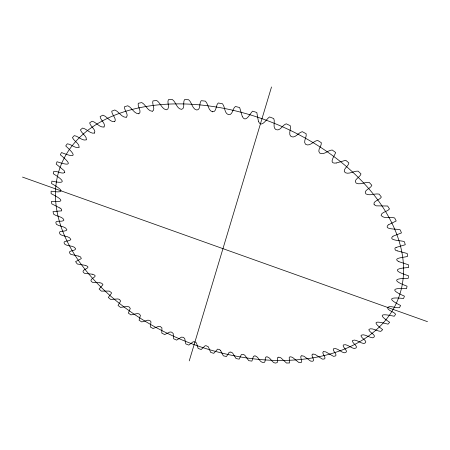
<?xml version="1.0" encoding="UTF-8"?>
<svg xmlns="http://www.w3.org/2000/svg" width="450" height="450" viewBox="0 0 450 450"><rect width="100%" height="100%" fill="white"/><g stroke="black" fill="none" stroke-linecap="round" stroke-linejoin="round"><path stroke-width="0.67" d="M398.987 261.703L408.499 264.803L408.611 267.542C392.423 268.549 394.892 271.418 408.442 275.732L408.223 278.364C393.024 278.359 392.991 280.868 407.064 286.2L406.53 288.709C392.091 287.758 390.392 290.104 404.426 296.139L403.588 298.507C389.745 296.983 386.893 298.598 400.596 305.494L399.476 307.71C395.781 308.334 390.218 305.224 387.478 307.384M189.248 360.883L271.519 86.962M64.789 172.316L64.198 170.662L56.143 164.064L57.049 161.736C71.499 166.646 71.477 163.89 60.294 154.783L61.515 152.556C74.976 157.911 77.276 156.544 65.717 145.935L67.258 143.826C71.201 143.933 75.313 148.933 79.065 147.234M64.749 172.429C62.82 174.611 57.116 170.876 53.848 171.281L53.246 173.689C63.332 179.994 67.506 184.556 51.879 181.114L51.581 183.583C61.228 188.955 66.887 193.703 51.114 191.154L51.109 193.663C60.041 198.141 67.438 202.843 51.514 201.33L51.789 203.856L59.901 208.007M387.517 307.305C387.073 310.59 393.902 311.518 395.646 314.218L394.256 316.271C382.753 313.779 376.352 313.566 389.649 322.279L388.018 324.163C377.522 321.356 369.99 320.169 382.691 329.647L380.829 331.358C377.094 331.374 371.723 327.195 368.893 329.4C368.331 332.269 378.253 335.543 372.78 337.832C369.022 337.657 364.281 333.354 361.08 335.256C360.096 338.034 369.72 341.64 363.943 343.569C360.259 343.181 355.646 338.704 352.502 340.464C351.298 343.041 360.456 347.237 354.403 348.57C350.719 347.996 346.776 343.468 343.294 344.947C341.865 347.265 350.342 352.097 344.233 352.822C340.582 352.086 337.072 347.355 333.411 348.795C332.004 350.921 339.801 356.209 333.506 356.332L325.761 351.872L323.741 351.647M79.127 147.167C79.588 143.528 73.755 141.041 72.422 137.604L74.278 135.63C78.345 136.069 82.131 141.142 86.169 139.882M86.288 139.77C87.339 136.434 81.36 133.284 80.409 129.876L82.575 128.064C86.726 128.767 90.27 134.134 94.517 133.088M94.573 133.048C96.255 129.639 90.146 126.349 89.646 122.833L92.121 121.213C96.306 122.22 99.54 127.716 103.956 127.035M104.046 126.984C106.217 123.874 100.237 120.038 100.114 116.578L102.881 115.161C107.089 116.387 110.042 122.361 114.626 121.708M114.694 121.674C117.129 119.014 111.566 114.519 111.746 111.178L114.801 109.986C118.946 111.544 121.506 117.461 126.135 117.321M388.367 224.843L396.202 220.967L394.678 218.002C390.549 216.287 383.873 219.285 381.077 215.37C381.437 211.815 387.568 211.792 389.498 208.969L387.619 206.016L376.228 205.847L374.158 204.688M388.204 224.904C382.832 230.169 398.931 228.51 400.292 229.978L401.456 232.926L393.148 236.149M336.308 162.99L345.718 160.279L348.891 162.911C348.649 166.303 341.657 169.678 345.234 172.693C349.29 174.606 353.824 170.741 358.116 171.135L360.996 173.897C360.394 177.204 352.901 179.769 356.13 183.099C360.113 185.237 364.973 181.766 369.287 182.458L371.846 185.316C370.828 188.556 363.071 190.277 365.844 193.866C369.737 196.206 374.839 193.157 379.142 194.124L381.364 197.049C380.008 200.059 372.589 200.953 374.108 204.621M336.223 163.018C327.769 164.177 334.727 155.841 335.638 152.482L332.196 150.007C327.921 150.103 323.702 155.661 319.579 152.983C316.929 150.081 321.801 146.16 321.351 142.729L317.678 140.434C313.515 140.873 309.808 146.908 305.589 144.315C302.827 141.553 306.996 137.177 306.163 133.751L302.293 131.67C298.243 132.486 295.374 138.707 291.082 136.558C287.831 134.083 291.471 129.082 290.233 125.663L286.2 123.812C282.381 124.948 280.232 131.456 275.906 129.617C272.334 127.395 275.372 121.916 273.724 118.547L269.572 116.949C266.456 118.766 261.523 128.661 258.401 121.32M126.248 117.287C129.308 114.919 123.851 109.991 124.492 106.723L127.806 105.772C131.889 107.561 134.066 113.822 138.797 113.794M392.985 236.199C387.056 240.986 403.324 240.317 404.46 241.836L405.264 244.738L396.574 247.309M323.612 351.681C320.248 352.564 329.197 359.803 322.307 359.1L315 354.369L313.026 354.06M138.836 113.782C142.273 111.859 137.244 106.408 138.257 103.275L141.806 102.583C145.772 104.636 147.504 111.043 152.257 111.274M396.444 247.337C393.784 247.348 394.864 251.032 397.204 250.847M312.891 354.082C309.431 354.774 317.565 362.407 310.691 361.131L303.891 356.186L301.866 355.787M152.387 111.251C155.863 109.817 151.678 103.866 152.944 100.901L156.696 100.485C160.447 102.819 161.724 109.024 166.309 109.794C170.629 109.125 166.686 102.437 168.424 99.653L172.356 99.523C175.989 102.026 176.681 108.765 181.468 109.361C185.49 108.664 182.542 102.201 184.567 99.574L188.64 99.737C192.032 102.448 192.139 109.215 196.869 110.036C200.998 109.761 198.877 103.089 201.223 100.682L205.397 101.143C208.491 104.034 208.001 110.649 212.541 111.808M301.798 355.793C298.249 356.051 305.494 364.247 298.738 362.441L292.517 357.356L290.678 356.805L289.626 356.974L289.209 357.508L289.553 362.953L286.504 363.037L280.794 357.784L278.876 357.171M99.973 282.791L101.79 283.269L102.983 284.687L99.107 288.996L101.317 291.111L109.147 291.077L111.392 292.556L111.426 293.383L108.287 297.428L110.644 299.452L117.934 298.935L119.548 299.475L120.623 301.056L118.041 305.466L120.532 307.389L127.462 306.433L129.172 306.951L130.292 308.43L128.317 313.082L130.933 314.893L137.514 313.504L139.343 314.038L140.428 315.405L139.067 320.243L141.795 321.941L148.056 320.124L150.3 320.895L150.992 321.952L150.244 326.931L151.178 327.459L153.062 328.506L158.743 326.317L160.262 326.475L161.916 327.887L161.786 333.113L164.689 334.564L169.948 331.988L171.585 332.145L173.171 333.444L173.649 338.777L176.631 340.099L181.434 337.14L183.223 337.303L184.708 338.484L185.788 343.901L188.826 345.082L193.196 341.741L195.351 342.017L196.487 343.012L198.146 348.457L200.199 349.155L201.229 349.498L204.941 345.915L205.959 345.656L208.328 346.787L210.673 352.434L213.789 353.323L217.575 349.138L219.572 349.526L220.669 350.668M99.844 282.791L92.61 282.398C86.186 278.668 101.194 276.626 92.188 274.185M278.73 357.171C276.154 356.991 278.179 360.703 277.228 362.599C272.396 365.091 271.029 357.227 267.064 356.867M92.115 274.179L84.578 273.347C78.233 269.286 94.078 268.369 85.163 265.292M266.878 356.856C264.279 356.569 265.905 360.281 264.634 362.261C259.537 363.859 259.02 356.456 255.049 355.905M254.897 355.888L253.44 356.316L251.916 361.103L248.771 360.681L244.744 355.162L243.101 354.33L241.335 354.583L239.186 359.145L236.042 358.56L232.571 352.991L230.94 352.103M84.909 265.269L77.271 263.987L75.583 261.636L81.304 258.637L80.657 256.995L78.666 256.118M212.394 111.786C216.827 112.292 215.55 105.154 218.222 102.988L222.458 103.742C225.231 106.796 224.111 113.198 228.426 114.671C232.808 115.464 232.442 108.399 235.401 106.487L239.653 107.533L242.224 116.235M78.593 256.106L70.74 254.362C65.914 249.84 75.578 251.657 75.634 248.642C73.963 245.481 68.214 246.33 65.053 244.513C61.076 239.839 69.643 242.004 70.864 239.439C69.542 235.794 63.326 236.588 60.261 234.489C56.801 229.416 65.436 232.515 66.915 229.804C65.762 226.198 59.4 226.592 56.413 224.331C53.561 219.015 62.117 222.801 63.911 220.146C63.039 216.484 56.498 216.585 53.572 214.104L53.032 211.567L61.701 210.859L61.633 209.273L59.94 208.024M397.249 250.858L407.183 253.474L407.638 256.303C405.652 257.439 391.292 257.743 398.846 261.669M230.754 352.063L229.174 352.282L226.463 356.546L223.324 355.809L220.697 350.741M22.5 177.086L427.5 321.671M242.252 116.404C245.694 123.514 250.048 113.563 252.579 111.156L256.804 112.483L258.39 121.157M104.58 290.593A181.401 117.703 21.7 0 0 396.951 301.871A181.401 117.703 21.7 0 0 187.009 104.046A181.401 117.703 21.7 0 0 104.58 290.593"/></g></svg>
